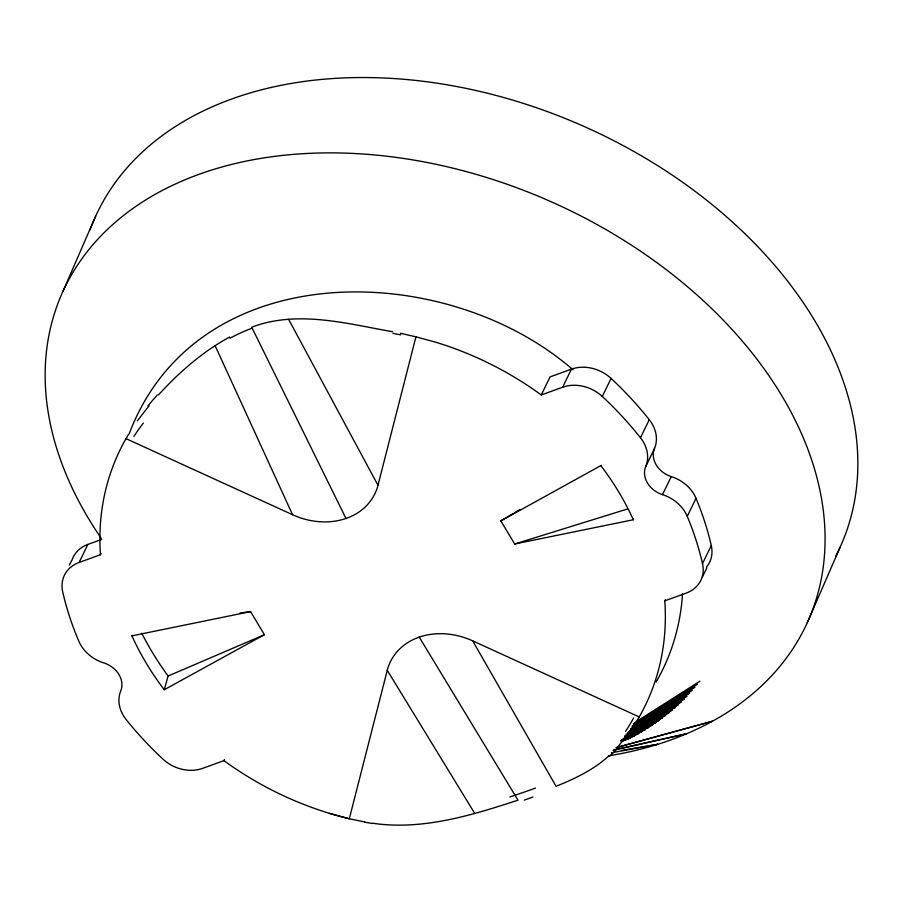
<?xml version="1.0" encoding="UTF-8"?>
<svg xmlns="http://www.w3.org/2000/svg" width="903" height="903" viewBox="0 0 903 903"><rect width="100%" height="100%" fill="white"/><g stroke="black" fill="none" stroke-linecap="round" stroke-linejoin="round"><path stroke-width="1.35" d="M682.499 593.881C680.648 624.278 671.956 654.28 656.831 680.738M128.373 434.625L126.014 438.655L292.572 514.733A66.822 54.778 25.9 0 0 377.985 485.283L415.933 336.819L435.777 342.237A292.041 239.397 25.9 0 1 541.281 394.961L562.637 387.218A35.048 28.727 25.9 0 1 602.29 396.462A337.508 276.668 25.9 0 1 640.475 437.763A35.048 28.727 25.9 0 1 645.747 466.479A23.331 19.121 25.9 0 0 662.497 494.63A35.048 28.727 25.9 0 1 687.251 516.358A337.508 276.668 25.9 0 1 702.511 563.562A35.048 28.727 25.9 0 1 686.133 593.124L664.777 600.856A292.041 239.397 25.9 0 1 639.222 716.937L636.931 720.842M639.222 716.937L472.664 640.859A66.822 54.778 25.9 0 0 387.252 670.308L349.303 818.773L329.46 813.355M132.346 635.294L131.928 635.859A281.059 230.4 25.9 0 0 164.244 689.757L168.093 676.02A277.119 203.085 34.8 0 1 141.726 633.184M513.141 513.536L500.826 520.896L514.676 544.001L633.319 519.744L633.601 518.875M129.14 433.971L129.626 432.639M129.784 432.187C198.841 254.059 446.748 259.861 573.033 369.801M62.849 291.613L95.616 216.257M807.384 622.506L840.151 547.139M69.396 565.086L71.585 560.571M224.497 759.502L223.955 760.631L202.599 768.374A35.048 28.727 25.9 0 1 162.946 759.118A337.508 276.668 25.9 0 1 126.239 719.691A35.048 28.727 25.9 0 1 120.742 690.976A23.331 19.121 25.9 0 0 103.777 662.904A35.048 28.727 25.9 0 1 78.866 641.311A337.508 276.668 25.9 0 1 62.725 592.029A35.048 28.727 25.9 0 1 79.103 562.467L87.884 544.419L101.7 539.407M79.103 562.467L100.459 554.724L101.012 553.595M541.281 394.961L550.062 376.901L571.418 369.169A35.048 28.727 25.9 0 1 611.071 378.413A337.508 276.668 25.9 0 1 649.257 419.703A35.048 28.727 25.9 0 1 654.517 448.43A23.331 19.121 25.9 0 0 671.268 476.581A35.048 28.727 25.9 0 1 696.032 498.309A337.508 276.668 25.9 0 1 711.282 545.514A35.048 28.727 25.9 0 1 706.451 567.163M562.637 387.218L571.418 369.169M602.29 396.462L611.071 378.413M640.475 437.763L649.257 419.703M645.747 466.479L654.517 448.43M662.497 494.63L671.268 476.581M687.251 516.358L696.032 498.309M664.777 600.856L665.33 599.727M702.511 563.562L711.282 545.514M702.421 576.972L706.812 567.942M656.594 681.144L656.12 681.968M137.459 420.753L149.085 405.707M628.172 734.026L617.392 747.334M500.826 520.896L601.454 465.271M158.488 394.904C179.155 372.25 202.599 351.662 229.678 337.022M609.254 755.529C594.027 769.548 575.121 778.668 556.056 786.276L472.664 640.859M635.023 722.456L699.915 681.201M633.229 724.251L697.443 684.316M633.804 724.556L694.904 687.375M514.259 512.87L519.857 509.518M632.021 726.215L692.285 690.389M632.484 726.622L689.61 693.357M633.026 726.949L686.867 696.281L633.071 726.836M164.244 689.757L264.421 634.696L250.571 611.602L243.573 612.561M630.892 729.364L681.178 701.97L630.384 729.534M631.344 729.726L678.232 704.735L631.344 729.613M629.301 731.385L675.23 707.455L629.301 731.261M628.477 732.378L672.159 710.13L628.465 732.254M627.619 733.36L669.021 712.738L627.596 733.236M626.727 734.331L665.827 715.3L626.705 734.207M624.865 736.238L659.246 720.267L624.842 736.126M625.169 736.6L655.86 722.671L625.147 736.487M624.436 737.909L648.93 727.299L624.413 737.807M168.093 676.02L264.421 634.696M622.291 739.749L641.762 731.712L622.257 739.659M621.309 741.013L634.38 735.889L621.287 740.957M621.433 741.397L630.599 737.886L621.411 741.352M514.676 544.001L627.495 508.987M616.083 747.616L712.433 721.249L616.331 747.605M372.86 823.276C422.344 830.5 471.445 815.42 517.995 800.16L419.24 637.112M613.137 750.393L686.664 733.733L613.95 749.795M131.928 635.859L250.571 611.602M611.241 752.842L657.903 744.275L621.964 750.325M240.074 613.035L242.41 612.719M392.658 331.74C346.481 323.601 297.505 309.864 251.7 327.191L345.996 518.48M364.925 821.99L349.303 818.773A292.041 239.397 25.9 0 1 223.955 760.631M400.458 333.297L415.933 336.819M387.252 670.308L474.752 813.434M288.588 319.267L377.985 485.283M215.106 345.657L292.572 514.733M89.961 230.096A407.388 280.427 23.5 0 1 580.663 124.953A407.388 280.427 23.5 0 1 835.839 555.988M101.226 538.301A407.388 280.427 23.5 0 1 242.794 161.829A407.388 280.427 23.5 0 1 779.481 391.891A407.388 280.427 23.5 0 1 608.678 755.834M100.459 554.724A292.041 239.397 25.9 0 1 126.014 438.655M71.98 560.187A35.048 28.727 25.9 0 1 87.884 544.419M601.003 465.835A281.42 230.694 25.9 0 1 633.319 519.744M372.837 823.502A264.511 259.026 59.9 0 1 364.88 822.227M533.007 797.033A153.442 19.245 -15.8 0 1 524.248 800.103M535.502 788.071A162.732 18.816 -16 0 1 509.947 796.954M617.528 748.215A145.993 69.305 -75.4 0 1 609.322 756.409M633.624 717.93A274.275 208.661 63 0 1 625.542 731.407M392.929 333.32A264.511 130.856 18.4 0 1 400.65 334.878M229.96 338.23A156.806 115.313 -51.9 0 1 251.756 328.331M147.923 405.921A145.993 47.543 -40 0 1 157.359 394.972M133.892 436.397A274.275 205.184 -10.2 0 1 143.351 423.055M684.056 699.148L631.095 728.653L684.056 699.148M662.565 717.817L625.813 735.29L662.565 717.817M652.429 725.019L625.463 736.972L652.429 725.019M645.374 729.534L623.375 738.835L645.374 729.534M638.094 733.834L621.162 740.641L638.094 733.834"/></g></svg>
